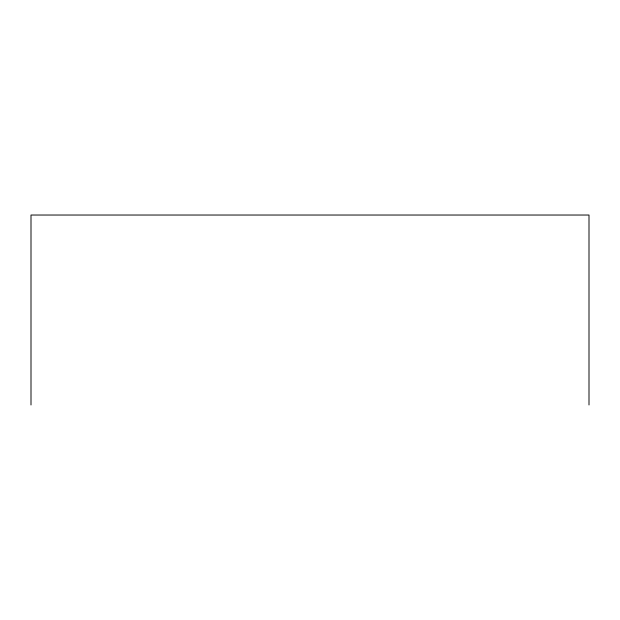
<?xml version="1.0" encoding="UTF-8"?>
<svg xmlns="http://www.w3.org/2000/svg" width="620" height="620" viewBox="0 0 620 620"><rect width="100%" height="100%" fill="white"/><g stroke="black" fill="none" stroke-linecap="round" stroke-linejoin="round"><path stroke-width="0.93" d="M589 404.969L589 215.031L31 215.031L31 404.969"/></g></svg>
